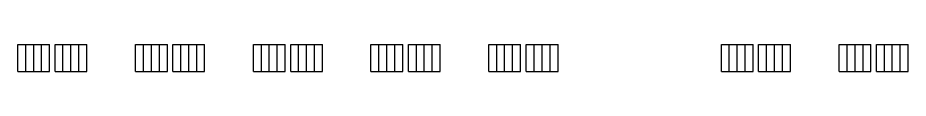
# Model space of a CAD drawing. Header units: millimetres. Extents: x 98 to 20644, y -7467 to -6136.
# Drawn here: x 5451 to 9940, y -6293 to -6156 of the extents above; entities that cross this region are included whole.
import ezdxf

# ---------------------------------------------------------------- set-up
doc = ezdxf.new("R2010")
doc.units = ezdxf.units.MM

# ---------------------------------------------------------------- blocks, each defined once
blk = doc.blocks.new('*T28')
at = {"linetype": 'ByBlock', "lineweight": -2, "transparency": 16777216}
for p, q in [((0, 0), (0, 136.7)), ((0, 136.7), (160, 136.7)), ((40, 0), (40, 136.7)), ((80, 0), (80, 136.7)), ((120, 0), (120, 136.7)), ((160, 0), (160, 136.7)), ((187.8, 0), (187.8, 136.7)), ((187.8, 136.7), (347.8, 136.7)), ((227.8, 0), (227.8, 136.7)), ((267.8, 0), (267.8, 136.7)), ((307.8, 0), (307.8, 136.7)), ((347.8, 0), (347.8, 136.7)), ((594, 0), (594, 136.7)), ((594, 136.7), (754, 136.7)), ((634, 0), (634, 136.7)), ((674, 0), (674, 136.7)), ((714, 0), (714, 136.7)), ((754, 0), (754, 136.7)), ((781.8, 0), (781.8, 136.7)), ((781.8, 136.7), (941.8, 136.7)), ((821.8, 0), (821.8, 136.7)), ((861.8, 0), (861.8, 136.7)), ((901.8, 0), (901.8, 136.7)), ((941.8, 0), (941.8, 136.7)), ((1188, 0), (1188, 136.7)), ((1188, 136.7), (1348, 136.7)), ((1228, 0), (1228, 136.7)), ((1268, 0), (1268, 136.7)), ((1308, 0), (1308, 136.7)), ((1348, 0), (1348, 136.7)), ((1375.8, 0), (1375.8, 136.7)), ((1375.8, 136.7), (1535.8, 136.7)), ((1415.8, 0), (1415.8, 136.7)), ((1455.8, 0), (1455.8, 136.7)), ((1495.8, 0), (1495.8, 136.7)), ((1535.8, 0), (1535.8, 136.7)), ((1780.6, 0.3), (1780.6, 137)), ((1780.6, 137), (1940.6, 137)), ((1820.6, 0.3), (1820.6, 137)), ((1860.6, 0.3), (1860.6, 137)), ((1900.6, 0.3), (1900.6, 137)), ((1940.6, 0.3), (1940.6, 137)), ((1969.6, 0.3), (1969.6, 137)), ((1969.6, 137), (2129.6, 137)), ((2009.6, 0.3), (2009.6, 137)), ((2049.6, 0.3), (2049.6, 137)), ((2089.6, 0.3), (2089.6, 137)), ((2129.6, 0.3), (2129.6, 137)), ((2374.6, 0.3), (2374.6, 137)), ((2374.6, 137), (2534.6, 137)), ((2414.6, 0.3), (2414.6, 137)), ((2454.6, 0.3), (2454.6, 137)), ((2494.6, 0.3), (2494.6, 137)), ((2534.6, 0.3), (2534.6, 137)), ((2563.6, 0.3), (2563.6, 137)), ((2563.6, 137), (2723.6, 137)), ((2603.6, 0.3), (2603.6, 137)), ((2643.6, 0.3), (2643.6, 137)), ((2683.6, 0.3), (2683.6, 137)), ((2723.6, 0.3), (2723.6, 137)), ((0, 0), (160, 0)), ((187.8, 0), (347.8, 0)), ((594, 0), (754, 0)), ((1188, 0), (1348, 0)), ((1375.8, 0), (1535.8, 0)), ((1780.6, 0.3), (1940.6, 0.3)), ((1969.6, 0.3), (2129.6, 0.3)), ((2374.6, 0.3), (2534.6, 0.3)), ((2563.6, 0.3), (2723.6, 0.3)), ((781.8, 0), (941.8, 0))]:
    blk.add_line(p, q, dxfattribs=at)
blk = doc.blocks.new('*T29')
at = {"linetype": 'ByBlock', "lineweight": -2, "transparency": 16777216}
for p, q in [((0, 0), (0, 136.7)), ((0, 136.7), (160, 136.7)), ((40, 0), (40, 136.7)), ((80, 0), (80, 136.7)), ((120, 0), (120, 136.7)), ((160, 0), (160, 136.7)), ((187.8, 0), (187.8, 136.7)), ((187.8, 136.7), (347.8, 136.7)), ((227.8, 0), (227.8, 136.7)), ((267.8, 0), (267.8, 136.7)), ((307.8, 0), (307.8, 136.7)), ((347.8, 0), (347.8, 136.7)), ((594, 0), (594, 136.7)), ((594, 136.7), (754, 136.7)), ((634, 0), (634, 136.7)), ((674, 0), (674, 136.7)), ((714, 0), (714, 136.7)), ((754, 0), (754, 136.7)), ((781.8, 0), (781.8, 136.7)), ((781.8, 136.7), (941.8, 136.7)), ((821.8, 0), (821.8, 136.7)), ((861.8, 0), (861.8, 136.7)), ((901.8, 0), (901.8, 136.7)), ((941.8, 0), (941.8, 136.7)), ((0, 0), (160, 0)), ((187.8, 0), (347.8, 0)), ((594, 0), (754, 0)), ((781.8, 0), (941.8, 0))]:
    blk.add_line(p, q, dxfattribs=at)
blk = doc.blocks.new('*T118')
at = {"linetype": 'ByBlock', "lineweight": -2, "transparency": 16777216}
for p, q in [((0, 0), (0, 136.705)), ((0, 136.705), (160, 136.705)), ((40, 0), (40, 136.705)), ((80, 0), (80, 136.705)), ((120, 0), (120, 136.705)), ((160, 0), (160, 136.705)), ((0, 0), (160, 0))]:
    blk.add_line(p, q, dxfattribs=at)
blk = doc.blocks.new('*T119')
at = {"linetype": 'ByBlock', "lineweight": -2, "transparency": 16777216}
for p, q in [((0, 0), (0, 136.705)), ((0, 136.705), (160, 136.705)), ((40, 0), (40, 136.705)), ((80, 0), (80, 136.705)), ((120, 0), (120, 136.705)), ((160, 0), (160, 136.705)), ((0, 0), (160, 0))]:
    blk.add_line(p, q, dxfattribs=at)
blk = doc.blocks.new('*T120')
at = {"linetype": 'ByBlock', "lineweight": -2, "transparency": 16777216}
for p, q in [((0, 0), (0, 136.705)), ((0, 136.705), (160, 136.705)), ((40, 0), (40, 136.705)), ((80, 0), (80, 136.705)), ((120, 0), (120, 136.705)), ((160, 0), (160, 136.705)), ((0, 0), (160, 0))]:
    blk.add_line(p, q, dxfattribs=at)
blk = doc.blocks.new('*T121')
at = {"linetype": 'ByBlock', "lineweight": -2, "transparency": 16777216}
for p, q in [((0, 0), (0, 136.705)), ((0, 136.705), (160, 136.705)), ((40, 0), (40, 136.705)), ((80, 0), (80, 136.705)), ((120, 0), (120, 136.705)), ((160, 0), (160, 136.705)), ((0, 0), (160, 0))]:
    blk.add_line(p, q, dxfattribs=at)
blk = doc.blocks.new('*T122')
at = {"linetype": 'ByBlock', "lineweight": -2, "transparency": 16777216}
for p, q in [((0, 0), (0, 136.705)), ((0, 136.705), (160, 136.705)), ((40, 0), (40, 136.705)), ((80, 0), (80, 136.705)), ((120, 0), (120, 136.705)), ((160, 0), (160, 136.705)), ((0, 0), (160, 0))]:
    blk.add_line(p, q, dxfattribs=at)
blk = doc.blocks.new('*T123')
at = {"linetype": 'ByBlock', "lineweight": -2, "transparency": 16777216}
for p, q in [((0, 0), (0, 136.705)), ((0, 136.705), (160, 136.705)), ((40, 0), (40, 136.705)), ((80, 0), (80, 136.705)), ((120, 0), (120, 136.705)), ((160, 0), (160, 136.705)), ((0, 0), (160, 0))]:
    blk.add_line(p, q, dxfattribs=at)
blk = doc.blocks.new('*T124')
at = {"linetype": 'ByBlock', "lineweight": -2, "transparency": 16777216}
for p, q in [((0, 0), (0, 136.705)), ((0, 136.705), (160, 136.705)), ((40, 0), (40, 136.705)), ((80, 0), (80, 136.705)), ((120, 0), (120, 136.705)), ((160, 0), (160, 136.705)), ((0, 0), (160, 0))]:
    blk.add_line(p, q, dxfattribs=at)
blk = doc.blocks.new('*T125')
at = {"linetype": 'ByBlock', "lineweight": -2, "transparency": 16777216}
for p, q in [((0, 0), (0, 136.705)), ((0, 136.705), (160, 136.705)), ((40, 0), (40, 136.705)), ((80, 0), (80, 136.705)), ((120, 0), (120, 136.705)), ((160, 0), (160, 136.705)), ((0, 0), (160, 0))]:
    blk.add_line(p, q, dxfattribs=at)
blk = doc.blocks.new('*T126')
at = {"linetype": 'ByBlock', "lineweight": -2, "transparency": 16777216}
for p, q in [((0, 0), (0, 136.705)), ((0, 136.705), (160, 136.705)), ((40, 0), (40, 136.705)), ((80, 0), (80, 136.705)), ((120, 0), (120, 136.705)), ((160, 0), (160, 136.705)), ((0, 0), (160, 0))]:
    blk.add_line(p, q, dxfattribs=at)
blk = doc.blocks.new('*T127')
at = {"linetype": 'ByBlock', "lineweight": -2, "transparency": 16777216}
for p, q in [((0, 0), (0, 136.705)), ((0, 136.705), (160, 136.705)), ((40, 0), (40, 136.705)), ((80, 0), (80, 136.705)), ((120, 0), (120, 136.705)), ((160, 0), (160, 136.705)), ((0, 0), (160, 0))]:
    blk.add_line(p, q, dxfattribs=at)
blk = doc.blocks.new('*T128')
at = {"linetype": 'ByBlock', "lineweight": -2, "transparency": 16777216}
for p, q in [((0, 0), (0, 136.705)), ((0, 136.705), (160, 136.705)), ((40, 0), (40, 136.705)), ((80, 0), (80, 136.705)), ((120, 0), (120, 136.705)), ((160, 0), (160, 136.705)), ((0, 0), (160, 0))]:
    blk.add_line(p, q, dxfattribs=at)
blk = doc.blocks.new('*T129')
at = {"linetype": 'ByBlock', "lineweight": -2, "transparency": 16777216}
for p, q in [((0, 0), (0, 136.705)), ((0, 136.705), (160, 136.705)), ((40, 0), (40, 136.705)), ((80, 0), (80, 136.705)), ((120, 0), (120, 136.705)), ((160, 0), (160, 136.705)), ((0, 0), (160, 0))]:
    blk.add_line(p, q, dxfattribs=at)

msp = doc.modelspace()

# ---------------------------------------------------------------- block references
for name, p in [('*T28', (5450.6, -6293.4)), ('*T118', (5638.4, -6293.4)), ('*T119', (6044.6, -6293.4)), ('*T120', (6232.4, -6293.4)), ('*T121', (6638.6, -6293.4)), ('*T122', (6826.4, -6293.4)), ('*T123', (7231.2, -6293.1)), ('*T124', (7420.2, -6293.1)), ('*T125', (7825.2, -6293.1)), ('*T126', (8014.2, -6293.1)), ('*T29', (8998, -6293.1)), ('*T127', (9185.8, -6293.1)), ('*T128', (9592, -6293.1)), ('*T129', (9779.8, -6293.1))]:
    msp.add_blockref(name, p)

doc.saveas('drawing.dxf')
